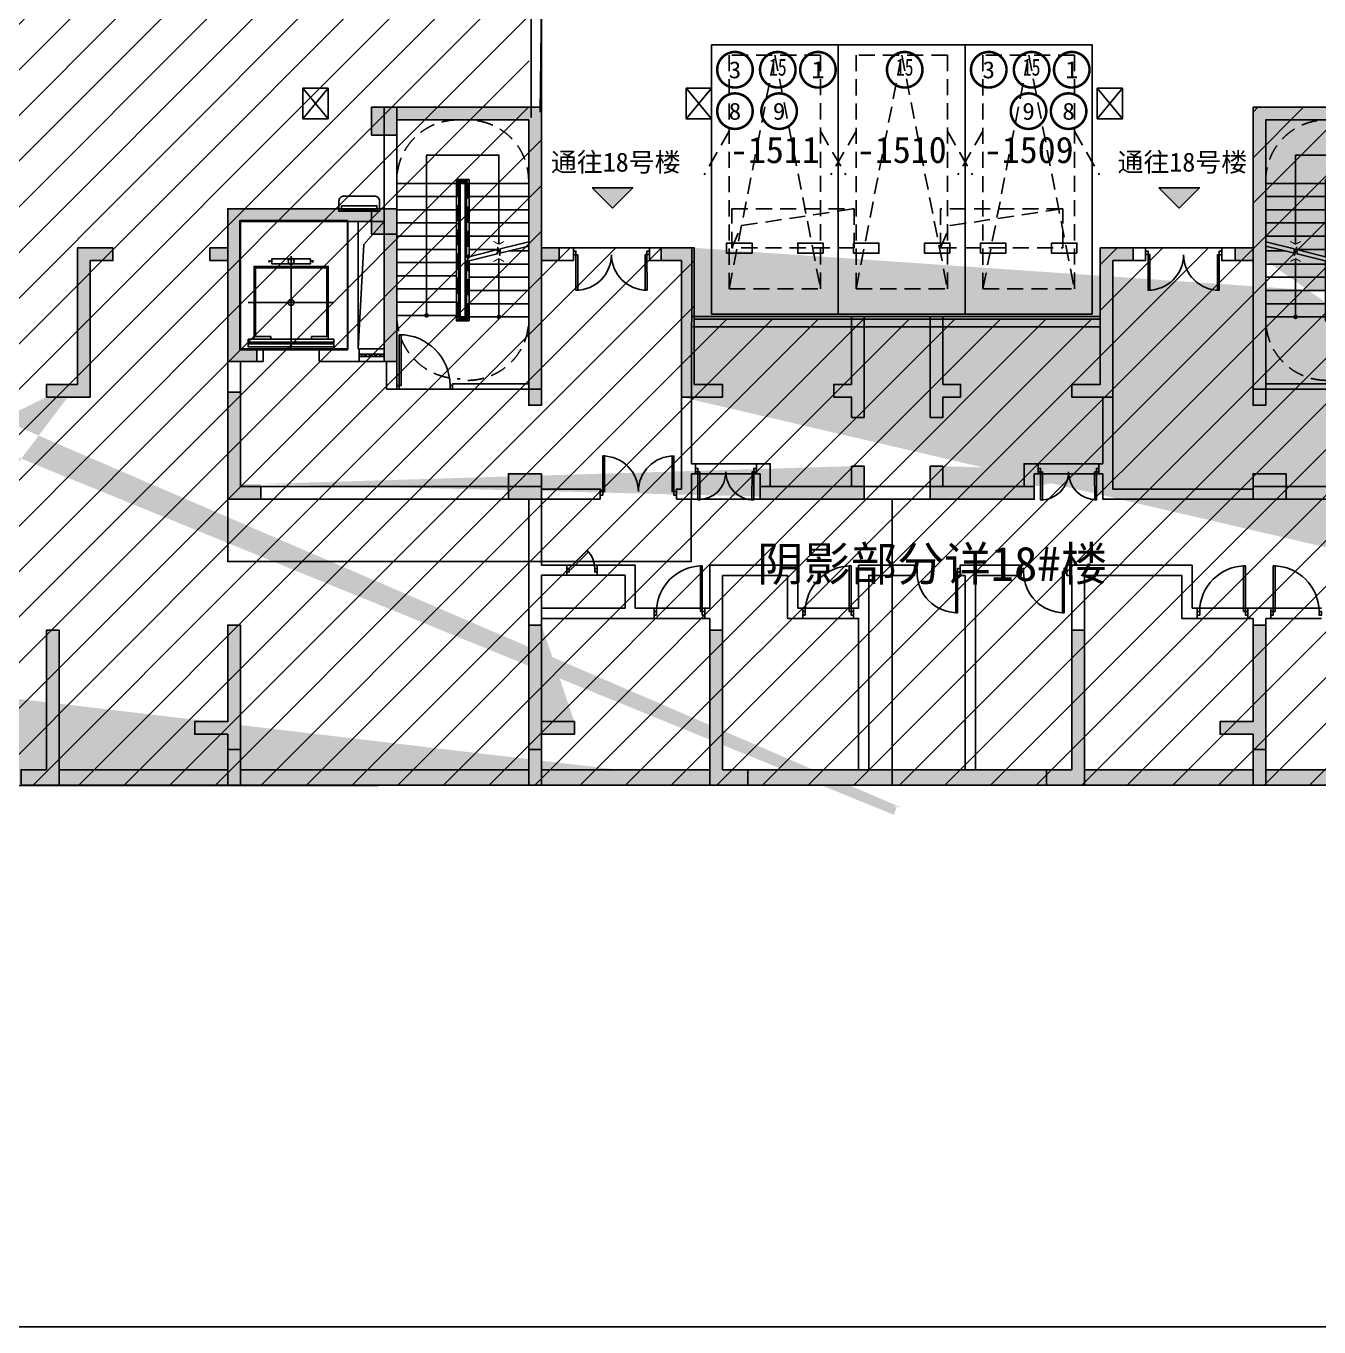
# Model space of a CAD drawing. Header units: millimetres. Extents: x 693907 to 1906102, y -24098 to 332602.
# Drawn here: x 745264 to 770736, y -24098 to 1524 of the extents above; entities that cross this region are included whole.
import ezdxf
from ezdxf.enums import TextEntityAlignment as Align

# ---------------------------------------------------------------- set-up
doc = ezdxf.new("R2010")
doc.units = ezdxf.units.MM
doc.header["$LTSCALE"] = 100
for name, pattern in [('A6-DK-B1F$0$HIDDEN2', [4.7625, 3.175, -1.5875]), ('X-BF-18$0$HIDDEN2', [4.7625, 3.175, -1.5875]), ('X-CORE-BF$0$HIDDEN2', [4.7625, 3.175, -1.5875]), ('X-CORE-BF$0$XG-14CORE-SF$0$X1-CORE-SF$0$HIDDEN2', [4.7625, 3.175, -1.5875])]:
    doc.linetypes.add(name, pattern=pattern)
doc.layers.get('Defpoints').update_dxf_attribs({"color": 189})
for name, color, linetype in [('-ACO-TTLB', 153, 'Continuous'), ('18#-W-B1F$0$S-WALL-S', 4, 'Continuous'), ('18#-WTC-B1F$0$S-HATCH-X', 251, 'Continuous'), ('18#-WTC-B1F$0$S-WALL-S', 4, 'Continuous'), ('A-HATCH', 251, 'Continuous'), ('A-ROOM-IDEN', 31, 'Continuous'), ('A-WIND-IDEN', 244, 'Continuous'), ('A6-21#-X-1F$0$A-EQPM', 202, 'Continuous'), ('A6-21#-X-1F$0$A-WALL', 2, 'Continuous'), ('A6-DK-B1F$0$A-PRKG', 175, 'A6-DK-B1F$0$HIDDEN2'), ('A6-DK-B1F$0$A-PRKG-SIGN', 252, 'Continuous'), ('A6-W-B1$0$S-WALL-S', 4, 'Continuous'), ('a_parking_number', 120, 'Continuous'), ('X-BF-18$0$A-DOOR', 190, 'Continuous'), ('X-BF-18$0$A-WALL', 2, 'Continuous'), ('X-BF-18$0$xref(dwg引用图层)', 7, 'Continuous'), ('X-BF-18$0$XU-CORE-1F-N$0$A-DOOR', 190, 'Continuous'), ('X-BF-18$0$XU-CORE-SF$0$A-DOOR', 190, 'Continuous'), ('X-BF-18$0$XU-CORE-SF$0$XU-CORE-SF$0$A-STAIR', 142, 'Continuous'), ('X-CORE-BF$0$A-HOLE-FLOR', 242, 'Continuous'), ('X-CORE-BF$0$A-INDEX', 134, 'Continuous'), ('X-CORE-BF$0$A-RAIL', 55, 'Continuous'), ('X-CORE-BF$0$A-STAIR', 142, 'Continuous'), ('X-CORE-BF$0$A-WALL', 2, 'Continuous'), ('X-CORE-BF$0$XU-CORE-28F-1F$0$A-STAIR', 142, 'Continuous'), ('X-CORE-BF$0$XU-CORE-SF$0$A-EVTR', 193, 'Continuous'), ('X-CORE-BF$0$XU-CORE-SF$0$XU-CORE-SF$0$A-DOOR', 190, 'Continuous'), ('X-CORE-BF$0$XU-CORE-SF$0$XU-CORE-SF$0$A-SILL', 135, 'Continuous'), ('X-CORE-BF$0$XU-CORE-SF$0$XU-CORE-SF$0$A-STAIR', 142, 'Continuous'), ('X-CORE-BF$0$XU-CORE-SF$0$XU-CORE-SF$0$A-WIND', 126, 'Continuous'), ('xref(dwg引用图层)', 7, 'Continuous')]:
    doc.layers.add(name, color=color, linetype=linetype)
doc.layers.add('A6-W-B1$0$S-EDIT', color=241, linetype='Continuous', plot=False)
doc.layers.add('X-CORE-BF$0$XG-14CORE-SF$0$X1-CORE-SF$0$-ACO-PLTW', color=220, linetype='X-CORE-BF$0$XG-14CORE-SF$0$X1-CORE-SF$0$HIDDEN2', plot=False)
doc.layers.add('LVTRY', color=6, linetype='Continuous', lineweight=18)
doc.layers.add('PUB_TEXT', color=7, linetype='Continuous', lineweight=15)
doc.layers.add('yichutu', color=7, linetype='Continuous', true_color=0xffffff, plot=False)
doc.styles.add('-黑体', font='simhei.ttf')
doc.styles.add('华文细黑', font='STXIHEI.TTF')

# ---------------------------------------------------------------- blocks, each defined once
blk = doc.blocks.new('*U319')
at = {"linetype": 'ByBlock', "lineweight": -2}
for points in [[(86, 735), (85, 35), (50, 35), (51, 735)], [(1416, 734), (1415, 34), (1450, 34), (1451, 734)], [(0, 35), (50, 35), (50, -35), (0, -35)], [(1450, 34), (1500, 34), (1500, -36), (1450, -36)]]:
    blk.add_lwpolyline(points, close=True, dxfattribs=at)
for centre, start, end in [((50, 35), 359.9503, 89.9503), ((1450, 34), 89.9503, 179.9503)]:
    blk.add_arc(centre, 700, start, end, dxfattribs=at)
blk = doc.blocks.new('X-CORE-BF$0$XU-CORE-SF$0$A-EVTR-a')
for p, q in [((0, 1825), (0, 0)), ((-430, 1700), (-430, 1750)), ((-380, 1725), (-430, 1725)), ((380, 1725), (430, 1725)), ((430, 1700), (430, 1750)), ((844, 915), (-844, 915)), ((550, 0), (-550, 0))]:
    blk.add_line(p, q)
for points in [[(-731, 190), (-731, 1625), (731, 1625), (731, 190)], [(-700, 245), (-700, 1595), (700, 1595), (700, 245)], [(-400, 245), (-700, 245)], [(-400, 190), (-400, 245)], [(700, 245), (400, 245)], [(400, 245), (400, 190)]]:
    blk.add_lwpolyline(points)
for points in [[(-380, 1775), (380, 1775), (380, 1675), (-380, 1675)], [(844, 190), (844, 130), (-844, 130), (-844, 190)], [(844, 100), (844, 40), (-844, 40), (-844, 100)]]:
    blk.add_lwpolyline(points, close=True)
blk.add_circle((0, 1725), 60)
blk.add_ellipse((0, 915), major_axis=(-60.1, 0), ratio=0.918919, start_param=-1.570796, end_param=4.712389)
blk = doc.blocks.new('*U236')
for p, q in [((-25, 0), (-25, 490)), ((25, 0), (25, 490))]:
    blk.add_line(p, q)
for points in [[(25, 490), (-25, 490), (-25, 440), (25, 440)], [(25, 490), (-25, 490), (-25, 440), (25, 440)], [(22, 487), (-22, 487), (-22, 443), (22, 443)], [(22, 487), (-22, 487), (-22, 443), (22, 443)], [(16, 395), (13, 395), (13, 399), (-16, 445), (-16, 450), (-13, 450), (-13, 446), (16, 400), (16, 395)], [(16, 295), (13, 295), (13, 299), (-16, 345), (-16, 350), (-13, 350), (-13, 346), (16, 300), (16, 295)], [(25, 0), (-25, 0), (-25, 50), (25, 50)], [(25, 0), (-25, 0), (-25, 50), (25, 50)], [(22, 3), (-22, 3), (-22, 47), (22, 47)], [(22, 3), (-22, 3), (-22, 47), (22, 47)], [(16, 195), (13, 195), (13, 199), (-16, 245), (-16, 250), (-13, 250), (-13, 246), (16, 200), (16, 195)], [(16, 95), (13, 95), (13, 99), (-16, 145), (-16, 150), (-13, 150), (-13, 146), (16, 100), (16, 95)]]:
    blk.add_lwpolyline(points, close=True)
blk = doc.blocks.new('*U237')
at = {"color": 0, "linetype": 'ByBlock', "lineweight": -2}
for points in [[(-85, 1035), (-85, 35), (-50, 35), (-50, 1035)], [(-1100, 35), (-1050, 35), (-1050, -35), (-1100, -35)], [(-50, 35), (0, 35), (0, -35), (-50, -35)]]:
    blk.add_lwpolyline(points, close=True, dxfattribs=at)
blk.add_arc((-50, 35), 1000, 90, 180, dxfattribs=at)
blk = doc.blocks.new('*U234')
blk.add_line((0, 1146), (0, 0))
at = {"const_width": 20}
blk.add_lwpolyline([(-103, 1092), (0, 1146), (103, 1092)], dxfattribs=at)
at = {"const_width": 45}
blk.add_lwpolyline([(-6, -22, 1), (6, 22, 1)], format="xyb", close=True, dxfattribs=at)
blk = doc.blocks.new('*U235')
blk.add_lwpolyline([(0, 0), (0, 3158), (1425, 3158), (1425, 1402)])
at = {"const_width": 20}
blk.add_lwpolyline([(1528, 1456), (1425, 1402), (1322, 1456)], dxfattribs=at)
at = {"const_width": 45}
blk.add_lwpolyline([(-6, -22, 1), (6, 22, 1)], format="xyb", close=True, dxfattribs=at)
blk = doc.blocks.new('X-CORE-BF')
at = {"layer": 'X-CORE-BF$0$A-HOLE-FLOR'}
blk.add_lwpolyline([(10090, 11610), (9693, 11157), (9580, 9100)], dxfattribs=at)
at = {"layer": 'X-CORE-BF$0$A-INDEX'}
for points in [[(12940, 11208), (12380, 11068), (12371, 10942), (12332, 11097), (12322, 10971), (11690, 10813)], [(12329, 11055), (11690, 10896)], [(12374, 10984), (12940, 11126)]]:
    blk.add_lwpolyline(points, dxfattribs=at)
at = {"layer": 'X-CORE-BF$0$A-RAIL'}
for points in [[(11765, 10914), (11765, 12435), (11515, 12435), (11515, 9655), (11765, 9655), (11765, 10832)], [(11715, 10819), (11715, 9705), (11565, 9705), (11565, 12385), (11715, 12385), (11715, 10902)]]:
    blk.add_lwpolyline(points, dxfattribs=at)
at = {"layer": 'X-CORE-BF$0$A-STAIR'}
blk.add_lwpolyline([(11590, 12360), (11590, 9730), (11690, 9730), (11690, 12360)], close=True, dxfattribs=at)
at = {"layer": 'X-CORE-BF$0$A-STAIR', "linetype": 'X-CORE-BF$0$HIDDEN2'}
for centre, radius, start, end in [((11540, 12410), 1200, 89.7585, 182.388), ((11740, 12410), 1200, 357.612, 90.2415), ((11590, 9760), 1250, 180, 270), ((11740, 9680), 1200, 270, 1.6924)]:
    blk.add_arc(centre, radius, start, end, dxfattribs=at)
at = {"layer": 'X-CORE-BF$0$A-WALL'}
for p, q in [((12940, 13610), (10340, 13610)), ((10340, 13610), (10340, 8410)), ((12940, 8410), (12940, 13610)), ((9380, 11610), (7260, 11610)), ((7260, 11610), (7260, 9100)), ((9380, 9100), (9380, 11610)), ((10090, 11610), (9580, 11610)), ((9580, 11610), (9580, 9100)), ((10090, 9100), (10090, 11610)), ((13190, 10890), (13190, 8310)), ((7260, 9100), (7710, 9100)), ((7710, 9100), (7710, 8850)), ((8810, 8850), (8810, 9100)), ((8810, 9100), (9380, 9100)), ((9580, 9100), (9600, 9100)), ((9600, 9100), (9600, 8850)), ((10090, 8850), (10090, 9100)), ((10090, 9100), (10090, 9100)), ((7710, 8850), (7583, 8850)), ((9600, 8850), (8810, 8850)), ((10140, 8850), (10090, 8850)), ((10140, 8310), (10140, 8850)), ((13190, 8510), (13190, 8510)), ((13190, 8510), (13190, 8310)), ((10340, 8310), (10140, 8310)), ((10340, 8410), (10340, 8410)), ((10340, 8410), (10340, 8310)), ((11440, 8310), (11440, 8410)), ((11440, 8410), (12940, 8410)), ((11660, 8310), (11440, 8310)), ((11780, 8310), (11660, 8310)), ((11660, 8310), (11660, 8310)), ((13190, 8310), (11780, 8310)), ((11780, 8310), (11780, 8310))]:
    blk.add_line(p, q, dxfattribs=at)
for points in [[(13190, 10890), (13190, 13860), (10090, 13860), (10090, 11610)], [(7010, 9100), (7010, 10790)]]:
    blk.add_lwpolyline(points, dxfattribs=at)
at = {"layer": 'X-CORE-BF$0$XG-14CORE-SF$0$X1-CORE-SF$0$-ACO-PLTW'}
blk.add_lwpolyline([(11740, 12410), (11540, 12410), (11540, 9680), (11740, 9680)], close=True, dxfattribs=at)
at = {"layer": 'X-CORE-BF$0$XU-CORE-28F-1F$0$A-STAIR'}
for p, q in [((11715, 11580), (11690, 11580)), ((12940, 11580), (11765, 11580)), ((11715, 11320), (11690, 11320)), ((12940, 11320), (11765, 11320)), ((11715, 11060), (11690, 11060)), ((12329, 11060), (11765, 11060)), ((12380, 11060), (12341, 11060)), ((12940, 11030), (12557, 11030)), ((11715, 10770), (11690, 10770)), ((12940, 10770), (11765, 10770)), ((11715, 10510), (11690, 10510)), ((12940, 10510), (11765, 10510)), ((11715, 10250), (11690, 10250)), ((12940, 10250), (11765, 10250)), ((11715, 9990), (11690, 9990)), ((12940, 9990), (11765, 9990)), ((11715, 9730), (11690, 9730)), ((12940, 9730), (11765, 9730))]:
    blk.add_line(p, q, dxfattribs=at)
for points in [[(11515, 12360), (10340, 12360)], [(11590, 12360), (11565, 12360)], [(11690, 12360), (11715, 12360)], [(11765, 12360), (12940, 12360)], [(11515, 12100), (10340, 12100)], [(11590, 12100), (11565, 12100)], [(11690, 12100), (11715, 12100)], [(11765, 12100), (12940, 12100)], [(11515, 11840), (10340, 11840)], [(11590, 11840), (11565, 11840)], [(11690, 11840), (11715, 11840)], [(11765, 11840), (12940, 11840)], [(11515, 11580), (10340, 11580)], [(11590, 11580), (11565, 11580)], [(11515, 11320), (10340, 11320)], [(11590, 11320), (11565, 11320)], [(11515, 11060), (10340, 11060)], [(11590, 11060), (11565, 11060)], [(11515, 10800), (10340, 10800)], [(11590, 10800), (11565, 10800)], [(11515, 10540), (10340, 10540)], [(11590, 10540), (11565, 10540)], [(11515, 10280), (10340, 10280)], [(11590, 10280), (11565, 10280)], [(11515, 10020), (10340, 10020)], [(11590, 10020), (11565, 10020)], [(11515, 9760), (10340, 9760)], [(11590, 9760), (11565, 9760)]]:
    blk.add_lwpolyline(points, dxfattribs=at)
at = {"layer": 'X-CORE-BF$0$XU-CORE-SF$0$XU-CORE-SF$0$A-SILL'}
for points in [[(9600, 9100), (10090, 9100)], [(9600, 8850), (10090, 8850)]]:
    blk.add_lwpolyline(points, dxfattribs=at)
at = {"layer": 'X-CORE-BF$0$XU-CORE-SF$0$XU-CORE-SF$0$A-STAIR'}
blk.add_lwpolyline([(11440, 8310), (10340, 8310)], dxfattribs=at)
at = {"layer": 'X-CORE-BF$0$A-INDEX'}
blk.add_blockref('*U235', (10927, 9760), dxfattribs=at)
at = {"layer": 'X-CORE-BF$0$A-INDEX', "xscale": -1}
blk.add_blockref('*U234', (12352, 9730), dxfattribs=at)
at = {"layer": 'X-CORE-BF$0$XU-CORE-SF$0$A-EVTR', "xscale": -1}
blk.add_blockref('X-CORE-BF$0$XU-CORE-SF$0$A-EVTR-a', (8260, 9100), dxfattribs=at)
at = {"layer": 'X-CORE-BF$0$XU-CORE-SF$0$XU-CORE-SF$0$A-DOOR', "extrusion": (0, 0, -1), "zscale": -1}
blk.add_blockref('*U237', (-10340, 8345), dxfattribs=at)
at = {"layer": 'X-CORE-BF$0$XU-CORE-SF$0$XU-CORE-SF$0$A-WIND', "rotation": 270}
blk.add_blockref('*U236', (9600, 8973), dxfattribs=at)
blk = doc.blocks.new('*U316')
at = {"color": 0, "linetype": 'ByBlock', "lineweight": -2}
for points in [[(85, 935), (85, 35), (50, 35), (50, 935)], [(50, 35), (0, 35), (0, -35), (50, -35)], [(1000, 35), (950, 35), (950, -35), (1000, -35)]]:
    blk.add_lwpolyline(points, close=True, dxfattribs=at)
blk.add_arc((50, 35), 900, 360, 90, dxfattribs=at)
blk = doc.blocks.new('*U318')
at = {"color": 0, "linetype": 'ByBlock', "lineweight": -2}
for points in [[(50, -35), (0, -35), (0, 35), (50, 35)], [(900, -35), (850, -35), (850, 35), (900, 35)], [(85, -835), (85, -35), (50, -35), (50, -835)]]:
    blk.add_lwpolyline(points, close=True, dxfattribs=at)
blk.add_arc((50, -35), 800, 270, 0, dxfattribs=at)
blk = doc.blocks.new('*U313')
at = {"linetype": 'ByBlock', "lineweight": -2}
for points in [[(0, -35), (50, -35), (50, 35), (0, 35)], [(1150, -36), (1200, -36), (1200, 34), (1150, 34)], [(84, -585), (85, -35), (50, -35), (49, -585)], [(1114, -586), (1115, -36), (1150, -36), (1149, -586)]]:
    blk.add_lwpolyline(points, close=True, dxfattribs=at)
for centre, start, end in [((50, -35), 269.9503, 359.9503), ((1150, -36), 179.9503, 269.9503)]:
    blk.add_arc(centre, 550, start, end, dxfattribs=at)
blk = doc.blocks.new('*U314')
at = {"linetype": 'ByBlock', "lineweight": -2}
for points in [[(-428, 364), (-75, 10), (-50, 35), (-404, 389)], [(-600, 35), (-550, 35), (-550, -35), (-600, -35)], [(-50, 35), (0, 35), (0, -35), (-50, -35)]]:
    blk.add_lwpolyline(points, close=True, dxfattribs=at)
blk.add_arc((-50, 35), 500, 135, 180, dxfattribs=at)
blk = doc.blocks.new('*U315')
at = {"linetype": 'ByBlock', "lineweight": -2}
for points in [[(0, -35), (50, -35), (50, 35), (0, 35)], [(1450, -36), (1500, -36), (1500, 34), (1450, 34)], [(84, -735), (85, -35), (50, -35), (49, -735)], [(1414, -736), (1415, -36), (1450, -36), (1449, -736)]]:
    blk.add_lwpolyline(points, close=True, dxfattribs=at)
for centre, start, end in [((50, -35), 269.9503, 359.9503), ((1450, -36), 179.9503, 269.9503)]:
    blk.add_arc(centre, 700, start, end, dxfattribs=at)
blk = doc.blocks.new('X-BF-18')
at = {"layer": 'X-BF-18$0$A-WALL'}
for p, q in [((13820, 11090), (13820, 10840)), ((7260, 8850), (7260, 6390)), ((24250, 6139), (24250, 6139)), ((23639, 810), (23639, 4640)), ((23889, 810), (23889, 4640)), ((25810, 4640), (23889, 4640)), ((18340, 3991), (18240, 3991)), ((18340, 3791), (18340, 3991)), ((18040, 3791), (18340, 3791)), ((27210, 3660), (27210, 3791)), ((27460, 3791), (27460, 3660))]:
    blk.add_line(p, q, dxfattribs=at)
at = {"layer": 'X-BF-18$0$A-WALL', "color": 1, "linetype": 'X-BF-18$0$HIDDEN2'}
for points in [[(16940, 11860), (19350, 11860), (19350, 11090), (16940, 11090)], [(23460, 11860), (21050, 11860), (21050, 11090), (23460, 11090)]]:
    blk.add_lwpolyline(points, close=True, dxfattribs=at)
for points in [[(16940, 11090), (17133, 11528), (19350, 11860)], [(21050, 11090), (21243, 11528), (23460, 11860)]]:
    blk.add_lwpolyline(points, dxfattribs=at)
at = {"layer": 'X-BF-18$0$A-WALL'}
for points in [[(13190, 11090), (13820, 11090)], [(16150, 8160), (16152, 11090), (15320, 11090), (15320, 10840), (15950, 10840), (15950, 8160)], [(24850, 10840), (25093, 10840), (25093, 11090), (24850, 11090)], [(26860, 10840), (26593, 10840), (26593, 11090), (26860, 11090)], [(13190, 10840), (13820, 10840)], [(7010, 7191), (7010, 9100)], [(15850, 6140), (15850, 6340), (15950, 6340), (15950, 8160)], [(16150, 6839), (16150, 8160)], [(24250, 8150), (24250, 6839)], [(24450, 8150), (24450, 6339)], [(7010, 7191), (7010, 7191), (7010, 7011), (7010, 7011)], [(7010, 6778), (7010, 7011)], [(7010, 7011), (7010, 6140), (14350, 6140)], [(16150, 6639), (16225, 6639), (16225, 6839), (16150, 6839)], [(17700, 6390), (17700, 6839), (17425, 6839)], [(17425, 6839), (17425, 6639), (17500, 6639), (17500, 6139), (20850, 6140)], [(22700, 6390), (22700, 6839), (22975, 6839)], [(22975, 6639), (22975, 6839)], [(24250, 6639), (24175, 6639), (24175, 6839), (24250, 6839)], [(15850, 6140), (16150, 6140), (16150, 6639)], [(20850, 6140), (22900, 6139), (22900, 6639), (22975, 6639)], [(24250, 6639), (24250, 6141), (29550, 6141)], [(7260, 6390), (13190, 6390)], [(13190, 6390), (13190, 6340), (14350, 6340), (14350, 6140)], [(15950, 6390), (15950, 6390)], [(17500, 6389), (20850, 6389)], [(17500, 6389), (20850, 6389)], [(20850, 6389), (22900, 6389)], [(24450, 6339), (27210, 6339), (27210, 6389)], [(27210, 6389), (29550, 6389)], [(12940, 510), (12940, 6140)], [(13190, 4840), (13190, 6140)], [(16150, 6139), (16150, 6140)], [(24270, 6139), (24270, 6140)], [(13190, 4641), (13690, 4641), (13690, 4841)], [(13690, 4840), (13190, 4840)], [(13190, 4641), (14840, 4641), (14840, 3991)], [(13190, 510), (13190, 4641)], [(14290, 4641), (14290, 4840), (15040, 4840), (15040, 3991)], [(14290, 4641), (14840, 4641)], [(16510, 3991), (16510, 4840), (18241, 4840), (18240, 3991)], [(16760, 840), (16760, 4640)], [(16760, 4640), (18041, 4640), (18040, 3791)], [(20540, 4840), (19440, 4840), (19440, 3991), (19340, 3991), (19340, 3791), (19440, 3791), (19440, 810)], [(20540, 4840), (20540, 4640), (19640, 4640), (19640, 810)], [(21540, 4640), (21440, 4640), (21440, 4840), (22639, 4840)], [(21540, 4640), (21540, 810)], [(22639, 4840), (22639, 4640), (21740, 4640)], [(21740, 4640), (21740, 810)], [(23639, 4640), (23539, 4640), (23539, 4840)], [(26010, 3991), (26010, 4840), (23539, 4840)], [(26010, 3991), (26110, 3991), (26110, 3791), (25810, 3791), (25810, 4640)], [(14840, 3991), (13190, 3991)], [(15110, 3791), (15410, 3791), (15410, 3991), (15040, 3991)], [(16510, 3791), (16410, 3791), (16410, 3991), (16510, 3991)], [(18240, 3991), (18340, 3991), (18340, 3791), (18212, 3791)], [(27485, 3991), (27110, 3991), (27110, 3791), (27210, 3791)], [(27460, 3991), (27560, 3991), (27560, 3791), (27460, 3791)], [(15110, 3791), (13190, 3791)], [(16510, 840), (16510, 3791)]]:
    blk.add_lwpolyline(points, dxfattribs=at)
at = {"layer": 'X-BF-18$0$A-WALL', "elevation": 0}
for points in [[(24200, 9735), (16172, 9735)], [(24200, 9535), (16172, 9535)]]:
    blk.add_lwpolyline(points, dxfattribs=at)
at = {"layer": 'X-BF-18$0$A-WALL'}
blk.add_lwpolyline([(16150, 6339), (16150, 6339)], close=True, dxfattribs=at)
at = {"layer": 'X-BF-18$0$XU-CORE-SF$0$XU-CORE-SF$0$A-STAIR'}
for points in [[(16225, 6839), (17425, 6839)], [(22975, 6839), (24175, 6839)], [(16225, 6639), (17425, 6639)], [(22975, 6639), (24175, 6639)], [(13690, 4841), (14290, 4841)], [(13690, 4641), (14290, 4641)], [(15410, 3991), (16410, 3991)], [(18340, 3991), (19340, 3991)], [(26110, 3991), (27110, 3991)], [(27560, 3991), (28560, 3991)], [(15410, 3791), (16410, 3791)], [(18340, 3791), (19340, 3791)], [(26110, 3791), (27110, 3791)], [(27560, 3791), (28560, 3791)]]:
    blk.add_lwpolyline(points, dxfattribs=at)
at = {"layer": 'X-BF-18$0$A-DOOR', "xscale": -1}
blk.add_blockref('*U314', (13690, 4741), dxfattribs=at)
at = {"layer": 'X-BF-18$0$xref(dwg引用图层)'}
blk.add_blockref('X-CORE-BF', (0, 0), dxfattribs=at)
at = {"layer": 'X-BF-18$0$xref(dwg引用图层)', "xscale": -1}
blk.add_blockref('X-CORE-BF', (40400, 0), dxfattribs=at)
at = {"layer": 'X-BF-18$0$XU-CORE-1F-N$0$A-DOOR', "xscale": -1, "rotation": 180}
blk.add_blockref('*U319', (13820, 10990), dxfattribs=at)
at = {"layer": 'X-BF-18$0$XU-CORE-1F-N$0$A-DOOR', "rotation": 180}
for name, p in [('*U319', (26593, 10990)), ('*U315', (15850, 6255))]:
    blk.add_blockref(name, p, dxfattribs=at)
at = {"layer": 'X-BF-18$0$XU-CORE-1F-N$0$A-DOOR'}
blk.add_blockref('*U313', (16225, 6712), dxfattribs=at)
at = {"layer": 'X-BF-18$0$XU-CORE-1F-N$0$A-DOOR', "xscale": -1}
blk.add_blockref('*U313', (24175, 6712), dxfattribs=at)
at = {"layer": 'X-BF-18$0$XU-CORE-SF$0$A-DOOR', "extrusion": (0, 0, -1), "zscale": -1}
for name, p in [('*U316', (-16410, 3891)), ('*U316', (-19340, 3891)), ('*U318', (-21440, 4740)), ('*U318', (-23539, 4740)), ('*U316', (-27110, 3891))]:
    blk.add_blockref(name, p, dxfattribs=at)
at = {"layer": 'X-BF-18$0$XU-CORE-SF$0$A-DOOR', "extrusion": (0, 0, -1), "xscale": -1, "zscale": -1}
blk.add_blockref('*U316', (-27560, 3891), dxfattribs=at)
blk = doc.blocks.new('A6-21#-X-1F$0$A-Other-Air conditioner internal unit-a1')
at = {"lineweight": -2, "ltscale": 50}
for p, q in [((350, 30), (-350, 30)), ((350, 15), (-350, 15))]:
    blk.add_line(p, q, dxfattribs=at)
blk.add_lwpolyline([(-300, 300), (300, 300, -0.414214), (400, 200), (400, 0), (-400, 0), (-400, 200, -0.414214)], format="xyb", close=True, dxfattribs=at)
blk.add_lwpolyline([(-350, 110), (350, 110), (350, 0), (-350, 0)], close=True, dxfattribs=at)
blk = doc.blocks.new('A6-21#-X-1F')
at = {"layer": 'A6-21#-X-1F$0$A-WALL'}
for p, q in [((12990, 13660), (12990, 17885, 0)), ((13190, 13660), (13190, 17685, 0))]:
    blk.add_line(p, q, dxfattribs=at)
at = {"layer": 'A6-21#-X-1F$0$A-EQPM'}
blk.add_blockref('A6-21#-X-1F$0$A-Other-Air conditioner internal unit-a1', (9601, 11810), dxfattribs=at)
blk = doc.blocks.new('18#-W-B1F$0$A$C2C875332')
at = {"layer": '18#-W-B1F$0$S-WALL-S', "color": 0, "linetype": 'ByBlock'}
blk.add_lwpolyline([(-4250, 8150), (-3440, 8150), (-3440, 8400), (-4000, 8400), (-4000, 11090), (-4650, 11090), (-4650, 10840), (-4250, 10840)], close=True, dxfattribs=at)
blk = doc.blocks.new('18#-W-B1F', base_point=(-68204, -144150))
at = {"layer": '18#-W-B1F$0$S-WALL-S', "color": 0, "linetype": 'ByBlock'}
for points in [[(-57864, -130290), (-57864, -130840), (-58364, -130840), (-58364, -130290)], [(-57864, -132290), (-57864, -132790), (-58364, -132790), (-58364, -132290)], [(-64764, -136000), (-63904, -136000), (-63904, -133310), (-63454, -133310), (-63454, -133060), (-64154, -133060), (-64154, -135750), (-64764, -135750)], [(-48904, -135750), (-49254, -135750), (-49254, -136000), (-48904, -136000), (-48904, -136400), (-48654, -136400), (-48654, -134415), (-48904, -134415)], [(-47104, -135750), (-46754, -135750), (-46754, -136000), (-47104, -136000), (-47104, -136400), (-47354, -136400), (-47354, -134415), (-47104, -134415)], [(-60544, -137760), (-60944, -137760), (-60944, -135900), (-61194, -135900), (-61194, -138010), (-60544, -138010)], [(-55014, -137510), (-55014, -138010), (-55664, -138010), (-55664, -137510)], [(-48904, -137360), (-48904, -137760), (-50704, -137760), (-50704, -138010), (-48654, -138010), (-48654, -137360)], [(-47104, -137360), (-47104, -137760), (-45304, -137760), (-45304, -138010), (-47354, -138010), (-47354, -137360)], [(-40344, -137510), (-40344, -138010), (-40994, -138010), (-40994, -137510)], [(-65264, -143640), (-64514, -143640), (-64514, -140590), (-64764, -140590), (-64764, -143340), (-65264, -143340)], [(-60944, -142940), (-60944, -140490), (-61194, -140490), (-61194, -142390), (-61844, -142390), (-61844, -142640), (-61194, -142640), (-61194, -142940)], [(-55014, -140490), (-55264, -140490), (-55264, -142940), (-55014, -142940), (-55014, -142640), (-54364, -142640), (-54364, -142390), (-55014, -142390)], [(-50944, -143640), (-50944, -143340), (-51444, -143340), (-51444, -140590), (-51694, -140590), (-51694, -143640)], [(-45064, -143640), (-45064, -143340), (-44564, -143340), (-44564, -140590), (-44314, -140590), (-44314, -143640)], [(-40994, -140490), (-40744, -140490), (-40744, -142940), (-40994, -142940), (-40994, -142640), (-41644, -142640), (-41644, -142390), (-40994, -142390)], [(-61194, -142940), (-60944, -142940), (-60944, -143640), (-61194, -143640)], [(-55264, -142940), (-55014, -142940), (-55014, -143640), (-55264, -143640)], [(-40744, -142940), (-40994, -142940), (-40994, -143640), (-40744, -143640)], [(-64514, -143640), (-61194, -143640), (-61194, -143340), (-64514, -143340)], [(-55264, -143340), (-60944, -143340), (-60944, -143640), (-55264, -143640)], [(-55014, -143340), (-51694, -143340), (-51694, -143640), (-55014, -143640)], [(-45064, -143340), (-50944, -143340), (-50944, -143640), (-45064, -143640)], [(-40994, -143340), (-44314, -143340), (-44314, -143640), (-40994, -143640)], [(-40744, -143340), (-35064, -143340), (-35064, -143640), (-40744, -143640)]]:
    blk.add_lwpolyline(points, close=True, dxfattribs=at)
for points in [[(-57864, -130290), (-57864, -130540), (-55264, -130540), (-55264, -136160), (-55014, -136160), (-55014, -133310), (-54664, -133310), (-54664, -133060), (-55014, -133060), (-55014, -130290), (-57864, -130290), (-57864, -130290)], [(-38144, -130290), (-38144, -130540), (-40744, -130540), (-40744, -135640), (-40744, -136160), (-40994, -136160), (-40994, -133310), (-41344, -133310), (-41344, -133060), (-40994, -133060), (-40994, -130290), (-38144, -130290), (-38144, -130290)], [(-58364, -132290), (-61194, -132290), (-61194, -133060), (-61544, -133060), (-61544, -133310), (-61194, -133310), (-61194, -135300), (-60621, -135300), (-60621, -135050), (-60944, -135050), (-60944, -132540), (-58364, -132540), (-58364, -132290)], [(-58114, -132790), (-58114, -135300), (-57864, -135300), (-57864, -132790), (-58114, -132790)]]:
    blk.add_lwpolyline(points, dxfattribs=at)
blk.add_blockref('18#-W-B1F$0$A$C2C875332', (-48004, -144150), dxfattribs=at)
at = {"layer": '18#-W-B1F$0$S-WALL-S', "color": 0, "linetype": 'ByBlock', "xscale": -1}
blk.add_blockref('18#-W-B1F$0$A$C2C875332', (-48004, -144150), dxfattribs=at)
blk = doc.blocks.new('18#-WTC-B1F', base_point=(-68204, -144150))
at = {"layer": '18#-WTC-B1F$0$S-HATCH-X'}
h = blk.add_hatch(color=256, dxfattribs=at)
h.dxf.hatch_style = 1
h.paths.add_polyline_path([(-57864, -130290), (-58364, -130290), (-58364, -130840), (-57864, -130840)])
h = blk.add_hatch(color=256, dxfattribs=at)
h.dxf.hatch_style = 1
h.paths.add_polyline_path([(-54664, -133060), (-55014, -133060), (-55014, -130290), (-57864, -130290), (-57864, -130540), (-55264, -130540), (-55264, -136160), (-55014, -136160), (-55014, -133310), (-54664, -133310)])
h = blk.add_hatch(color=256, dxfattribs=at)
h.dxf.hatch_style = 1
h.paths.add_polyline_path([(-40744, -130540), (-38144, -130540), (-38144, -130290), (-40994, -130290), (-40994, -133060), (-41344, -133060), (-41344, -133310), (-40994, -133310), (-40994, -136160), (-40744, -136160), (-40744, -135640)])
h = blk.add_hatch(color=256, dxfattribs=at)
h.dxf.hatch_style = 1
h.paths.add_polyline_path([(-28004, -137760), (-28454, -137760), (-28454, -138060), (-28004, -138060)], flags=16)
edge = h.paths.add_edge_path(flags=16)
edge.add_line((-45304, -137760), (-45304, -138010))
edge.add_line((-45304, -138010), (-47354, -138010))
edge.add_line((-47354, -138010), (-47354, -137360))
edge.add_line((-47354, -137360), (-47104, -137360))
edge.add_line((-35464, -137710), (-35064, -137710))
edge.add_line((-35064, -137710), (-35064, -135900))
edge = h.paths.add_edge_path(flags=16)
edge.add_line((-35064, -135900), (-34814, -135900))
edge.add_line((-34814, -135900), (-34814, -137960))
edge.add_line((-34814, -137960), (-35464, -137960))
edge.add_line((-35464, -137960), (-35464, -137710))
edge.add_line((-31244, -136000), (-32104, -136000))
edge.add_line((-32104, -136000), (-32104, -133310))
edge.add_line((-32104, -133310), (-32554, -133310))
edge.add_line((-32554, -133310), (-32554, -133060))
edge = h.paths.add_edge_path(flags=16)
edge.add_line((-30104, -138060), (-30104, -137760))
edge.add_line((-30104, -137760), (-28754, -137760))
edge.add_line((-28754, -137760), (-28754, -137360))
edge.add_line((-28754, -137360), (-28454, -137360))
h.paths.add_polyline_path([(-27704, -137760), (-27704, -139810), (-28004, -139810), (-28004, -137760)], flags=16)
edge = h.paths.add_edge_path(flags=16)
edge.add_line((-31494, -140590), (-31244, -140590))
edge = h.paths.add_edge_path(flags=16)
edge.add_line((-31244, -140590), (-31244, -143340))
h.paths.add_polyline_path([(-28754, -135750), (-29054, -135750), (-29054, -136000), (-28754, -136000), (-28754, -136400), (-28454, -136400), (-28454, -134350), (-28754, -134350)], flags=16)
edge = h.paths.add_edge_path(flags=16)
edge.add_line((-35387, -135050), (-35064, -135050))
edge.add_line((-35064, -135050), (-35064, -132540))
edge.add_line((-35064, -132540), (-37894, -132540))
edge.add_line((-37894, -132540), (-37894, -135300))
edge = h.paths.add_edge_path(flags=16)
edge.add_line((-37894, -135300), (-38144, -135300))
edge.add_line((-38144, -135300), (-38144, -130540))
edge.add_line((-38144, -130540), (-40744, -130540))
edge.add_line((-40744, -130540), (-40744, -133310))
edge = h.paths.add_edge_path(flags=16)
edge.add_line((-48654, -138010), (-48654, -137360))
edge.add_line((-48654, -137360), (-48904, -137360))
edge.add_line((-60544, -137710), (-60944, -137710))
edge.add_line((-60944, -137710), (-60944, -135900))
edge.add_line((-60944, -135900), (-61194, -135900))
edge.add_line((-61194, -135900), (-61194, -137960))
edge.add_line((-61194, -137960), (-60544, -137960))
edge.add_line((-60544, -137960), (-60544, -137710))
edge = h.paths.add_edge_path()
edge.add_line((-27904, -134715), (-27554, -134715))
edge.add_line((-27554, -134715), (-27554, -136815))
edge.add_line((-27554, -136815), (-26754, -136815))
edge.add_line((-26754, -136815), (-26754, -141940))
edge.add_line((-52254, -136000), (-51444, -136000))
edge.add_line((-51444, -136000), (-51444, -135750))
edge.add_line((-51444, -135750), (-52004, -135750))
edge.add_line((-52004, -135750), (-52004, -133060))
h = blk.add_hatch(color=256, dxfattribs=at)
h.dxf.hatch_style = 1
h.paths.add_polyline_path([(-60944, -132540), (-58364, -132540), (-58364, -132290), (-61194, -132290), (-61194, -133060), (-61544, -133060), (-61544, -133310), (-61194, -133310), (-61194, -135300), (-60621, -135300), (-60621, -135050), (-60944, -135050)])
h = blk.add_hatch(color=256, dxfattribs=at)
h.dxf.hatch_style = 1
h.paths.add_polyline_path([(-57864, -132290), (-58364, -132290), (-58364, -132790), (-57864, -132790)])
h = blk.add_hatch(color=256, dxfattribs=at)
h.dxf.hatch_style = 1
h.paths.add_polyline_path([(-57864, -132790), (-58114, -132790), (-58114, -135300), (-57864, -135300)])
h = blk.add_hatch(color=256, dxfattribs=at)
h.dxf.hatch_style = 1
edge = h.paths.add_edge_path(flags=16)
edge.add_arc((-48004, -144150), 100, 50, 130)
edge = h.paths.add_edge_path(flags=16)
edge.add_arc((-48004, -144150), 100, 230, 310)
edge.add_arc((-48004, -144150), 100, 320, 400)
edge.add_line((-48104, -144150), (-47904, -144150))
edge.add_line((-48004, -144250), (-48004, -144050))
h.paths.add_polyline_path([(-55014, -143340), (-51694, -143340), (-51694, -143640), (-55014, -143640)], flags=16)
h.paths.add_polyline_path([(-55264, -143340), (-60944, -143340), (-60944, -143640), (-55264, -143640)], flags=16)
edge = h.paths.add_edge_path(flags=16)
edge.add_line((-48654, -138010), (-48654, -137360))
edge.add_line((-48654, -137360), (-48904, -137360))
edge.add_line((-60544, -137710), (-60944, -137710))
edge.add_line((-60944, -137710), (-60944, -135900))
edge.add_line((-60944, -135900), (-61194, -135900))
edge.add_line((-61194, -135900), (-61194, -137960))
edge.add_line((-61194, -137960), (-60544, -137960))
edge.add_line((-60544, -137960), (-60544, -137710))
edge = h.paths.add_edge_path(flags=16)
edge.add_line((-64764, -136000), (-63904, -136000))
edge.add_line((-63904, -136000), (-63904, -133310))
edge.add_line((-63904, -133310), (-63454, -133310))
edge.add_line((-63454, -133310), (-63454, -133060))
edge.add_line((-63454, -133060), (-64154, -133060))
edge.add_line((-64154, -133060), (-64154, -135750))
edge = h.paths.add_edge_path(flags=16)
edge.add_line((-64154, -135750), (-64764, -135750))
edge.add_line((-64764, -135750), (-64764, -136000))
edge.add_line((-67554, -137360), (-67554, -138060))
edge.add_line((-67554, -138060), (-65904, -138060))
edge = h.paths.add_edge_path(flags=16)
edge.add_line((-65904, -138060), (-65904, -137760))
edge.add_line((-65904, -137760), (-67254, -137760))
edge.add_line((-67254, -137760), (-67254, -137360))
edge.add_line((-67254, -137360), (-67554, -137360))
edge = h.paths.add_edge_path(flags=16)
edge.add_line((-55014, -140490), (-55264, -140490))
edge.add_line((-55264, -140490), (-55264, -142940))
edge.add_line((-55264, -142940), (-55014, -142940))
edge.add_line((-55014, -142940), (-55014, -142640))
edge.add_line((-55014, -142640), (-54364, -142640))
edge.add_line((-54364, -142640), (-54364, -142390))
edge = h.paths.add_edge_path(flags=16)
edge.add_line((-61194, -142640), (-61194, -142940))
edge = h.paths.add_edge_path(flags=16)
edge.add_line((-64514, -140590), (-64764, -140590))
edge = h.paths.add_edge_path(flags=16)
edge.add_line((-64764, -140590), (-64764, -143340))
edge = h.paths.add_edge_path(flags=16)
edge.add_line((-64764, -143340), (-65264, -143340))
edge = h.paths.add_edge_path(flags=16)
edge.add_line((-65264, -143340), (-65264, -143640))
edge = h.paths.add_edge_path()
edge.add_arc((-48004, -144150), 100, 230, 310)
edge.add_arc((-48004, -144150), 100, 320, 400)
edge.add_line((-48104, -144150), (-47904, -144150))
edge.add_line((-48004, -144250), (-48004, -144050))
edge.add_line((-67254, -135750), (-66954, -135750))
edge.add_line((-66954, -135750), (-66954, -136000))
edge.add_line((-66954, -136000), (-67254, -136000))
edge.add_line((-67254, -136000), (-67254, -136400))
h = blk.add_hatch(color=256, dxfattribs=at)
h.dxf.hatch_style = 1
h.paths.add_polyline_path([(-63904, -133310), (-63454, -133310), (-63454, -133060), (-64154, -133060), (-64154, -135750), (-64764, -135750), (-64764, -136000), (-63904, -136000)])
h = blk.add_hatch(color=256, dxfattribs=at)
h.dxf.hatch_style = 1
h.paths.add_polyline_path([(-52004, -133060), (-52654, -133060), (-52654, -133310), (-52254, -133310), (-52254, -136000), (-51444, -136000), (-51444, -135750), (-52004, -135750)])
h = blk.add_hatch(color=256, dxfattribs=at)
h.dxf.hatch_style = 1
h.paths.add_polyline_path([(-28004, -137760), (-28454, -137760), (-28454, -138060), (-28004, -138060)], flags=16)
edge = h.paths.add_edge_path()
edge.add_line((-30744, -143340), (-28004, -143340))
edge.add_line((-28004, -143340), (-28004, -143640))
edge.add_line((-28004, -143640), (-30744, -143640))
edge.add_line((-30744, -143640), (-30744, -143340))
edge.add_line((-47104, -137360), (-47104, -137760))
edge.add_line((-47104, -137760), (-45304, -137760))
edge = h.paths.add_edge_path(flags=16)
edge.add_line((-45304, -137760), (-45304, -138010))
edge.add_line((-45304, -138010), (-47354, -138010))
edge.add_line((-47354, -138010), (-47354, -137360))
edge.add_line((-47354, -137360), (-47104, -137360))
edge.add_line((-35464, -137710), (-35064, -137710))
edge.add_line((-35064, -137710), (-35064, -135900))
edge = h.paths.add_edge_path(flags=16)
edge.add_line((-35064, -135900), (-34814, -135900))
edge.add_line((-34814, -135900), (-34814, -137960))
edge.add_line((-34814, -137960), (-35464, -137960))
edge.add_line((-35464, -137960), (-35464, -137710))
edge.add_line((-31244, -136000), (-32104, -136000))
edge.add_line((-32104, -136000), (-32104, -133310))
edge.add_line((-32104, -133310), (-32554, -133310))
edge.add_line((-32554, -133310), (-32554, -133060))
edge = h.paths.add_edge_path(flags=16)
edge.add_line((-30104, -138060), (-30104, -137760))
edge.add_line((-30104, -137760), (-28754, -137760))
edge.add_line((-28754, -137760), (-28754, -137360))
edge.add_line((-28754, -137360), (-28454, -137360))
edge = h.paths.add_edge_path(flags=16)
edge.add_line((-31494, -140590), (-31244, -140590))
edge = h.paths.add_edge_path(flags=16)
edge.add_line((-31244, -140590), (-31244, -143340))
h = blk.add_hatch(color=256, dxfattribs=at)
h.dxf.hatch_style = 1
h.paths.add_polyline_path([(-43754, -133310), (-43354, -133310), (-43354, -133060), (-44004, -133060), (-44004, -135750), (-44564, -135750), (-44564, -136000), (-43754, -136000)])
h = blk.add_hatch(color=256, dxfattribs=at)
h.dxf.hatch_style = 1
h.paths.add_polyline_path([(-48654, -134415), (-48904, -134415), (-48904, -135750), (-49254, -135750), (-49254, -136000), (-48904, -136000), (-48904, -136400), (-48654, -136400)])
h = blk.add_hatch(color=256, dxfattribs=at)
h.dxf.hatch_style = 1
h.paths.add_polyline_path([(-47104, -134415), (-47354, -134415), (-47354, -136400), (-47104, -136400), (-47104, -136000), (-46754, -136000), (-46754, -135750), (-47104, -135750)])
h = blk.add_hatch(color=256, dxfattribs=at)
h.dxf.hatch_style = 1
h.paths.add_polyline_path([(-60944, -135900), (-61194, -135900), (-61194, -138010), (-60544, -138010), (-60544, -137760), (-60944, -137760)])
h = blk.add_hatch(color=256, dxfattribs=at)
h.dxf.hatch_style = 1
h.paths.add_polyline_path([(-55014, -137510), (-55664, -137510), (-55664, -138010), (-55014, -138010)])
h = blk.add_hatch(color=256, dxfattribs=at)
h.dxf.hatch_style = 1
h.paths.add_polyline_path([(-48654, -137360), (-48904, -137360), (-48904, -137760), (-50704, -137760), (-50704, -138010), (-48654, -138010)])
h = blk.add_hatch(color=256, dxfattribs=at)
h.dxf.hatch_style = 1
h.paths.add_polyline_path([(-47104, -137360), (-47354, -137360), (-47354, -138010), (-45304, -138010), (-45304, -137760), (-47104, -137760)])
h = blk.add_hatch(color=256, dxfattribs=at)
h.dxf.hatch_style = 1
h.paths.add_polyline_path([(-40344, -137510), (-40994, -137510), (-40994, -138010), (-40344, -138010)])
h = blk.add_hatch(color=256, dxfattribs=at)
h.dxf.hatch_style = 1
h.paths.add_polyline_path([(-55014, -143340), (-51694, -143340), (-51694, -143640), (-55014, -143640)], flags=16)
h.paths.add_polyline_path([(-55264, -143340), (-60944, -143340), (-60944, -143640), (-55264, -143640)], flags=16)
edge = h.paths.add_edge_path()
edge.add_line((-68304, -141590), (-68304, -143640))
edge.add_line((-68304, -143640), (-68004, -143640))
edge.add_line((-50944, -143640), (-50944, -143340))
edge.add_line((-50944, -143340), (-51444, -143340))
edge.add_line((-51444, -143340), (-51444, -140590))
edge.add_line((-51444, -140590), (-51694, -140590))
edge.add_line((-51694, -140590), (-51694, -143640))
edge.add_line((-51694, -143640), (-50944, -143640))
edge = h.paths.add_edge_path(flags=16)
edge.add_line((-55014, -140490), (-55264, -140490))
edge.add_line((-55264, -140490), (-55264, -142940))
edge.add_line((-55264, -142940), (-55014, -142940))
edge.add_line((-55014, -142940), (-55014, -142640))
edge.add_line((-55014, -142640), (-54364, -142640))
edge.add_line((-54364, -142640), (-54364, -142390))
edge = h.paths.add_edge_path(flags=16)
edge.add_line((-61194, -142640), (-61194, -142940))
edge = h.paths.add_edge_path(flags=16)
edge.add_line((-64514, -140590), (-64764, -140590))
edge = h.paths.add_edge_path(flags=16)
edge.add_line((-64764, -140590), (-64764, -143340))
edge = h.paths.add_edge_path(flags=16)
edge.add_line((-64764, -143340), (-65264, -143340))
edge = h.paths.add_edge_path(flags=16)
edge.add_line((-65264, -143340), (-65264, -143640))
h = blk.add_hatch(color=256, dxfattribs=at)
h.dxf.hatch_style = 1
h.paths.add_polyline_path([(-55014, -143340), (-51694, -143340), (-51694, -143640), (-55014, -143640)], flags=16)
h.paths.add_polyline_path([(-55264, -143340), (-60944, -143340), (-60944, -143640), (-55264, -143640)], flags=16)
edge = h.paths.add_edge_path()
edge.add_line((-65264, -143340), (-68004, -143340))
edge.add_line((-68004, -143340), (-68004, -143640))
edge.add_line((-68004, -143640), (-65264, -143640))
edge.add_line((-65264, -143640), (-65264, -143340))
edge.add_line((-45064, -143340), (-50944, -143340))
edge.add_line((-50944, -143340), (-50944, -143640))
edge = h.paths.add_edge_path(flags=16)
edge.add_line((-64764, -140590), (-64764, -143340))
edge = h.paths.add_edge_path(flags=16)
edge.add_line((-64764, -143340), (-65264, -143340))
edge = h.paths.add_edge_path(flags=16)
edge.add_line((-65264, -143340), (-65264, -143640))
h = blk.add_hatch(color=256, dxfattribs=at)
h.dxf.hatch_style = 1
h.paths.add_polyline_path([(-64514, -140590), (-64764, -140590), (-64764, -143340), (-65264, -143340), (-65264, -143640), (-64514, -143640)])
h = blk.add_hatch(color=256, dxfattribs=at)
h.dxf.hatch_style = 1
h.paths.add_polyline_path([(-60944, -140490), (-61194, -140490), (-61194, -142390), (-61844, -142390), (-61844, -142640), (-61194, -142640), (-61194, -142940), (-60944, -142940)])
h = blk.add_hatch(color=256, dxfattribs=at)
h.dxf.hatch_style = 1
h.paths.add_polyline_path([(-55264, -142940), (-55014, -142940), (-55014, -143640), (-55264, -143640)], flags=17)
h.paths.add_polyline_path([(-55014, -143340), (-51694, -143340), (-51694, -143640), (-55014, -143640)], flags=16)
h.paths.add_polyline_path([(-55264, -143340), (-60944, -143340), (-60944, -143640), (-55264, -143640)], flags=16)
edge = h.paths.add_edge_path(flags=16)
edge.add_line((-55014, -140490), (-55264, -140490))
edge.add_line((-55264, -140490), (-55264, -142940))
edge.add_line((-55264, -142940), (-55014, -142940))
edge.add_line((-55014, -142940), (-55014, -142640))
edge.add_line((-55014, -142640), (-54364, -142640))
edge.add_line((-54364, -142640), (-54364, -142390))
h = blk.add_hatch(color=256, dxfattribs=at)
h.dxf.hatch_style = 1
h.paths.add_polyline_path([(-55014, -140490), (-55264, -140490), (-55264, -142940), (-55014, -142940), (-55014, -142640), (-54364, -142640), (-54364, -142390), (-55014, -142390)])
h = blk.add_hatch(color=256, dxfattribs=at)
h.dxf.hatch_style = 1
h.paths.add_polyline_path([(-51444, -140590), (-51694, -140590), (-51694, -143640), (-50944, -143640), (-50944, -143340), (-51444, -143340)])
h = blk.add_hatch(color=256, dxfattribs=at)
h.dxf.hatch_style = 1
h.paths.add_polyline_path([(-44314, -140590), (-44564, -140590), (-44564, -143340), (-45064, -143340), (-45064, -143640), (-44314, -143640)])
h = blk.add_hatch(color=256, dxfattribs=at)
h.dxf.hatch_style = 1
h.paths.add_polyline_path([(-40744, -140490), (-40994, -140490), (-40994, -142390), (-41644, -142390), (-41644, -142640), (-40994, -142640), (-40994, -142940), (-40744, -142940)])
h = blk.add_hatch(color=256, dxfattribs=at)
h.dxf.hatch_style = 1
h.paths.add_polyline_path([(-61194, -142940), (-60944, -142940), (-60944, -143640), (-61194, -143640)], flags=17)
h.paths.add_polyline_path([(-55264, -143340), (-60944, -143340), (-60944, -143640), (-55264, -143640)], flags=16)
h = blk.add_hatch(color=256, dxfattribs=at)
h.dxf.hatch_style = 1
h.paths.add_polyline_path([(-40744, -142940), (-40994, -142940), (-40994, -143640), (-40744, -143640)], flags=17)
h = blk.add_hatch(color=256, dxfattribs=at)
h.dxf.hatch_style = 1
h.paths.add_polyline_path([(-64514, -143640), (-61194, -143640), (-61194, -143340), (-64514, -143340)], flags=17)
h = blk.add_hatch(color=256, dxfattribs=at)
h.dxf.hatch_style = 1
h.paths.add_polyline_path([(-45064, -143340), (-50944, -143340), (-50944, -143640), (-45064, -143640)])
h = blk.add_hatch(color=256, dxfattribs=at)
h.dxf.hatch_style = 1
h.paths.add_polyline_path([(-40994, -143340), (-44314, -143340), (-44314, -143640), (-40994, -143640)], flags=17)
h = blk.add_hatch(color=256, dxfattribs=at)
h.dxf.hatch_style = 1
h.paths.add_polyline_path([(-40744, -143340), (-35064, -143340), (-35064, -143640), (-40744, -143640)], flags=17)
at = {"layer": '18#-WTC-B1F$0$S-WALL-S', "color": 0, "linetype": 'ByBlock'}
blk.add_blockref('18#-W-B1F', (-68204, -144150), dxfattribs=at)
blk = doc.blocks.new('BF1')
at = {"layer": 'xref(dwg引用图层)'}
blk.add_blockref('18#-WTC-B1F', (10, -13935), dxfattribs=at)
blk = doc.blocks.new('A6-W-B1$0$Z-2')
at = {"layer": 'A6-W-B1$0$S-EDIT'}
for p, q in [((72869, 44139), (73369, 43539)), ((73369, 44139), (72869, 43539))]:
    blk.add_line(p, q, dxfattribs=at)
at = {"layer": 'A6-W-B1$0$S-WALL-S', "color": 0, "linetype": 'ByBlock', "lineweight": -2}
blk.add_lwpolyline([(73369, 44139), (72869, 44139), (72869, 43539), (73369, 43539), (73369, 44139)], dxfattribs=at)
blk = doc.blocks.new('A6-W-B1', base_point=(85957, 40190))
at = {"layer": 'A6-W-B1$0$S-WALL-S'}
for p in [(21588, -3650), (29138, -3650, 0), (37238, -3650)]:
    blk.add_blockref('A6-W-B1$0$Z-2', p, dxfattribs=at)
blk = doc.blocks.new('yct-1189-841-356700-252300-300-0.0')
at = {"layer": 'yichutu', "color": 7, "true_color": 0xffffff}
blk.add_lwpolyline([(0, 0), (0, 252300), (356700, 252300), (356700, 0)], close=True, dxfattribs=at)
blk = doc.blocks.new('dttc')
at = {"layer": 'A-HATCH'}
h = blk.add_hatch(dxfattribs=at)
h.set_pattern_fill('ANSI31', color=256, scale=200)
h.paths.add_polyline_path([(16050, 4150), (16050, 11950), (28050, 11950), (28050, 23850), (16900, 23850), (16900, 38075), (6629, 38075), (6629, 40275), (-730, 40275), (-140, -13441), (20110, -13425), (20110, -7795), (16148, -7795), (16148, -9025), (7020, -9025), (7020, -2075), (10100, -2075), (10100, -75), (12950, -75), (13000, 4150)])
h = blk.add_hatch(dxfattribs=at)
h.set_pattern_fill('ANSI31', color=256, scale=200)
h.paths.add_polyline_path([(7020, -2075), (7020, -9025), (16148, -9025), (16148, -7795), (20110, -7795), (20114, -13425), (40510, -13425), (40510, -11725), (41460, -11725), (41460, -7545), (39760, -7555), (39760, -4135), (36360, -4135), (36360, -2845), (33400, -2845), (33400, -2075), (30320, -2075), (30320, -75), (27220, -75), (27220, -2845), (24210, -2845), (24210, -4250), (16210, -4250), (16210, -2845), (13200, -2845), (13200, -75), (10100, -75), (10100, -2075)])
for points in [[(12950, -75), (10100, -75), (10100, -2075), (7020, -2075), (7020, -9025), (16148, -9025), (16148, -7795), (20110, -7795), (20110, -13425), (-140, -13441), (-730, 40275), (6629, 40275), (6629, 38075), (16900, 38075), (16900, 23850), (28050, 23850), (28050, 11950)], [(16050, 10975), (16050, 3750), (13225, 3650), (13175, -175)], [(30320, -75), (27220, -75), (27220, -2845), (24210, -2845), (24210, -4250), (16210, -4250), (16210, -2845), (13200, -2845), (13200, -75), (10100, -75), (10100, -2075), (7020, -2075), (7020, -9025), (16148, -9025), (16148, -7795), (20110, -7795), (20114, -13425), (40510, -13425)]]:
    blk.add_lwpolyline(points, dxfattribs=at)
at = {"layer": 'A-WIND-IDEN', "style": '华文细黑'}
blk.add_text('阴影部分详18#楼', height=675, dxfattribs=at).set_placement((20900, -9405), align=Align.CENTER)
blk = doc.blocks.new('A6-DK-B1F$0$标准车位')
blk.add_lwpolyline([(350, 4600), (1250, 0), (2150, 4600)])
blk.add_lwpolyline([(350, 4600), (2150, 4600), (2150, 0), (350, 0)], close=True)
at = {"layer": 'A6-DK-B1F$0$A-PRKG-SIGN'}
for points in [[(0, -200), (2500, -200), (2500, 5100), (0, 5100)], [(300, 3900), (800, 3900), (800, 3700), (300, 3700)], [(2200, 3900), (1700, 3900), (1700, 3700), (2200, 3700)]]:
    blk.add_lwpolyline(points, close=True, dxfattribs=at)
at = {"layer": 'Defpoints', "color": 8, "linetype": 'A6-DK-B1F$0$HIDDEN2', "extrusion": (-5.18032e-09, 4.96178e-22, 1), "elevation": 0}
for points in [[(350, 1500), (-145, 2357)], [(2150, 1500), (2645, 2357)]]:
    blk.add_lwpolyline(points, dxfattribs=at)

msp = doc.modelspace()

# ---------------------------------------------------------------- hatches: boundary and pattern name
at = {"layer": 'A-HATCH'}
h = msp.add_hatch(color=256, dxfattribs=at)
h.dxf.hatch_style = 1
h.paths.add_polyline_path([(756416.7, -1662), (756816.7, -2062), (757216.7, -1662)])
h = msp.add_hatch(color=256, dxfattribs=at)
h.dxf.hatch_style = 1
h.paths.add_polyline_path([(767579.3, -1662), (767979.3, -2062), (768379.3, -1662)])

# ---------------------------------------------------------------- linework, layer by layer
at = {"layer": '-ACO-TTLB'}
msp.add_lwpolyline([(749476.9, -2305), (751596.9, -2305), (751596.9, -4855), (749476.9, -4855)], close=True, dxfattribs=at)
at = {"layer": 'A-WIND-IDEN'}
for points in [[(756416.7, -1662), (756816.7, -2062), (757216.7, -1662)], [(767579.3, -1662), (767979.3, -2062), (768379.3, -1662)]]:
    msp.add_lwpolyline(points, close=True, dxfattribs=at)
at = {"layer": 'LVTRY', "color": 6, "const_width": 50}
for points in [[(759580.4, 662.5, 1), (758880.4, 662.5, 1)], [(760424.6, 662.5, 1), (759724.6, 662.5, 1)], [(761215.7, 662.5, 1), (760515.7, 662.5, 1)], [(762924.6, 662.5, 1), (762224.6, 662.5, 1)], [(764580.4, 662.5, 1), (763880.4, 662.5, 1)], [(765424.6, 662.5, 1), (764724.6, 662.5, 1)], [(766215.7, 662.5, 1), (765515.7, 662.5, 1)], [(759580.4, -152.9, 1), (758880.4, -152.9, 1)], [(760450.3, -152.9, 1), (759750.3, -152.9, 1)], [(765364.4, -152.9, 1), (764664.4, -152.9, 1)], [(766153.4, -152.9, 1), (765453.4, -152.9, 1)]]:
    msp.add_lwpolyline(points, format="xyb", close=True, dxfattribs=at)

# ---------------------------------------------------------------- block references
at = {"layer": '-ACO-TTLB'}
for name in ['BF1', 'dttc']:
    msp.add_blockref(name, (742216.9, 0), dxfattribs=at)
at = {"layer": 'A6-DK-B1F$0$A-PRKG', "linetype": 'ByBlock', "extrusion": (-5.18032e-09, -4.99113e-22, -1), "zscale": -1, "rotation": 180}
for p in [(-758766.9, 950, 0), (-761266.9, 950, 0), (-763766.9, 950, 0)]:
    msp.add_blockref('A6-DK-B1F$0$标准车位', p, dxfattribs=at)
at = {"layer": 'xref(dwg引用图层)'}
for name, p in [('A6-W-B1', (742216.9, 0)), ('A6-21#-X-1F', (742226.9, -13935)), ('X-BF-18', (742226.9, -13935))]:
    msp.add_blockref(name, p, dxfattribs=at)
at = {"layer": 'yichutu', "rotation": 90}
msp.add_blockref('yct-1189-841-356700-252300-300-0.0', (961206.7, -24097.9), dxfattribs=at)

# ---------------------------------------------------------------- texts
at = {"layer": 'A-ROOM-IDEN', "style": '华文细黑'}
for p in [(756881.9, -1344.5), (768044.4, -1344.5)]:
    msp.add_text('通往18号楼', height=375, dxfattribs=at).set_placement(p, align=Align.CENTER)
at = {"layer": 'a_parking_number', "style": '华文细黑'}
for s, p in [('-1511', (760018, -919.4, 0)), ('-1510', (762518, -919.4, 0)), ('-1509', (765018, -919.4))]:
    msp.add_text(s, height=520, dxfattribs=at).set_placement(p, align=Align.MIDDLE)
at = {"layer": 'PUB_TEXT', "color": 6, "style": '-黑体'}
for s, width, p, p2 in [('3', 1.032317, (759106, 493.3), (759354.7, 493.3)), ('15', 0.726133, (759899.6, 546.3), (760249.5, 546.3)), ('1', 1.065055, (760737.5, 496.2), (760994, 496.2)), ('15', 0.726133, (762399.6, 546.3), (762749.5, 546.3)), ('3', 1.032317, (764106, 493.3), (764354.7, 493.3)), ('15', 0.726133, (764899.6, 546.3), (765249.5, 546.3)), ('1', 1.065055, (765737.5, 496.2), (765994, 496.2)), ('8', 1.032317, (759106, -322.1), (759354.7, -322.1)), ('9', 1.032317, (759975.9, -322.1), (760224.6, -322.1)), ('9', 1.032317, (764890.1, -322.1), (765138.7, -322.1)), ('8', 1.032317, (765679, -322.1), (765927.7, -322.1))]:
    msp.add_text(s, height=335, dxfattribs=dict(at, width=width)).set_placement(p, p2, align=Align.FIT)

doc.saveas('drawing.dxf')
